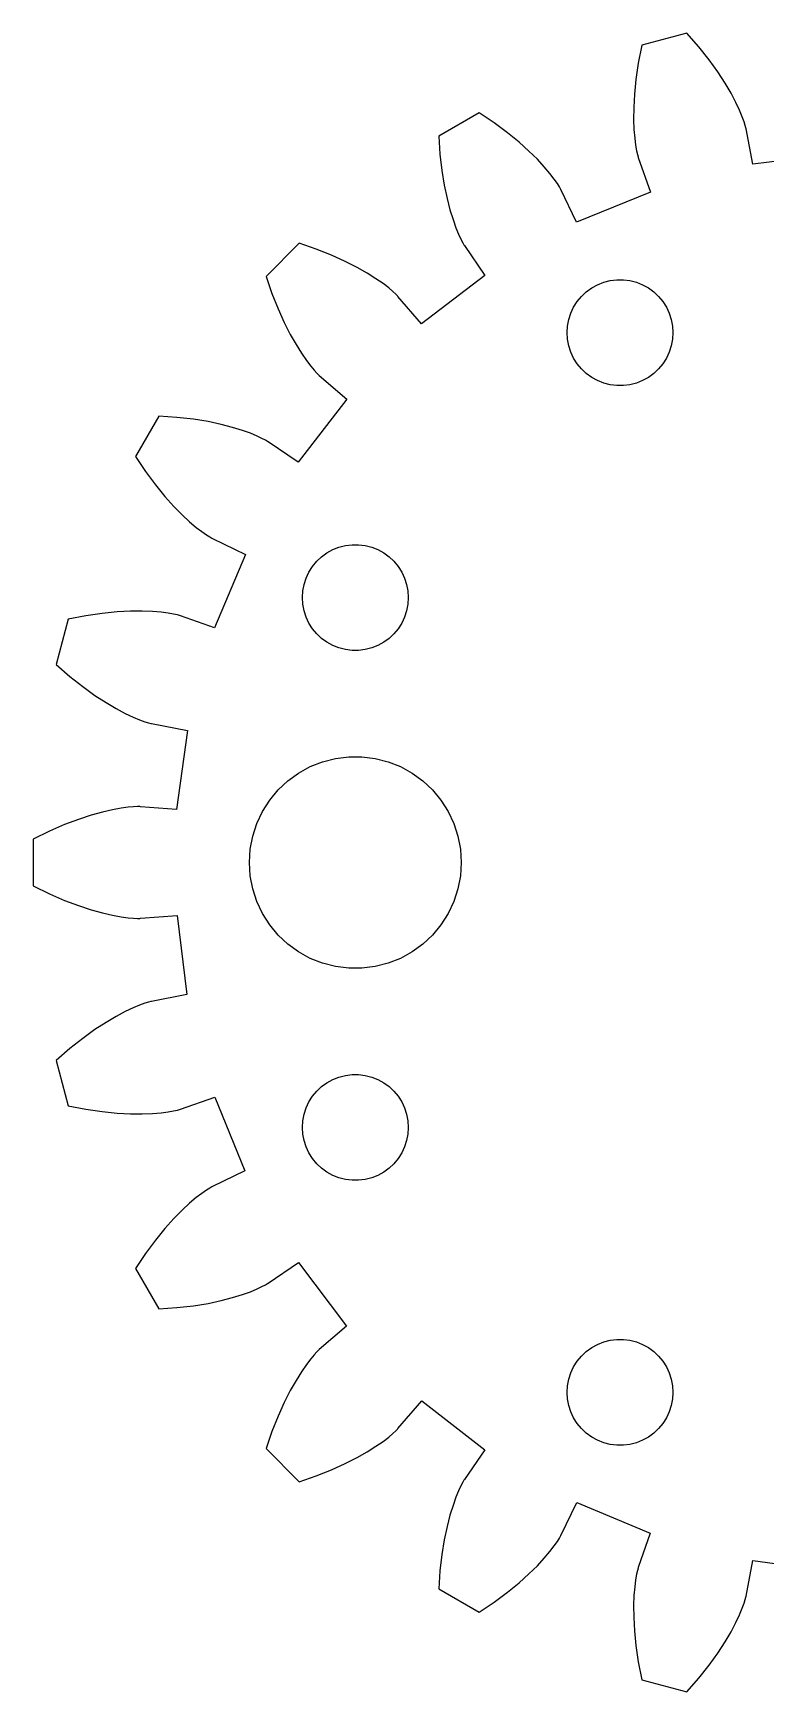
# Model space of a CAD drawing. Header units: metres. Extents: x -24 to 24, y 86 to 244.
# Drawn here: x -24.13 to -3.37, y 196.52 to 243.48 of the extents above; entities that cross this region are included whole.
import ezdxf

# ---------------------------------------------------------------- set-up
doc = ezdxf.new("R2010")
doc.units = ezdxf.units.M

msp = doc.modelspace()

# ---------------------------------------------------------------- linework, layer by layer
for p, q in [((-5.60429, 243.478), (-6.88533, 243.134)), ((-5.26854, 243.091), (-5.60429, 243.478)), ((-6.88533, 243.134), (-6.98279, 242.632)), ((-4.9785, 242.724), (-5.26854, 243.091)), ((-6.98279, 242.632), (-7.05064, 242.169)), ((-4.73155, 242.381), (-4.9785, 242.724)), ((-4.52492, 242.064), (-4.73155, 242.381)), ((-7.05064, 242.169), (-7.09277, 241.748)), ((-4.35561, 241.776), (-4.52492, 242.064)), ((-7.11319, 241.37), (-7.11589, 241.036)), ((-7.09277, 241.748), (-7.11319, 241.37)), ((-4.22044, 241.52), (-4.35561, 241.776)), ((-4.11612, 241.298), (-4.22044, 241.52)), ((-11.4898, 241.227), (-12.6383, 240.564)), ((-11.0654, 240.941), (-11.4898, 241.227)), ((-10.6904, 240.661), (-11.0654, 240.941)), ((-7.11589, 241.036), (-7.105, 240.747)), ((-4.03912, 241.113), (-4.11612, 241.298)), ((-3.98589, 240.967), (-4.03912, 241.113)), ((-3.95264, 240.861), (-3.98589, 240.967)), ((-12.6383, 240.564), (-12.6024, 240.053)), ((-10.3629, 240.394), (-10.6904, 240.661)), ((-7.105, 240.747), (-7.08455, 240.503)), ((-7.08455, 240.503), (-7.05875, 240.304)), ((-3.93558, 240.796), (-3.95264, 240.861)), ((-3.93077, 240.774), (-3.93558, 240.796)), ((-3.7406, 239.769), (-3.93077, 240.774)), ((-12.6024, 240.053), (-12.5482, 239.589)), ((-10.0813, 240.141), (-10.3629, 240.394)), ((-9.84322, 239.907), (-10.0813, 240.141)), ((-7.05875, 240.304), (-7.03162, 240.151)), ((-7.03162, 240.151), (-7.00729, 240.042)), ((-7.00729, 240.042), (-6.98979, 239.978)), ((-6.98979, 239.978), (-6.98308, 239.957)), ((-6.98308, 239.957), (-6.64108, 238.979)), ((-1.50261, 240.051), (-3.7406, 239.769)), ((-12.5482, 239.589), (-12.4799, 239.171)), ((-9.64644, 239.694), (-9.84322, 239.907)), ((-9.48831, 239.507), (-9.64644, 239.694)), ((-9.36607, 239.349), (-9.48831, 239.507)), ((-12.4799, 239.171), (-12.4018, 238.801)), ((-9.27673, 239.221), (-9.36607, 239.349)), ((-9.21712, 239.127), (-9.27673, 239.221)), ((-9.18393, 239.069), (-9.21712, 239.127)), ((-9.17366, 239.049), (-9.18393, 239.069)), ((-8.72983, 238.128), (-9.17366, 239.049)), ((-12.4018, 238.801), (-12.318, 238.478)), ((-6.64108, 238.979), (-8.72983, 238.128)), ((-12.318, 238.478), (-12.2326, 238.201)), ((-12.2326, 238.201), (-12.1497, 237.971)), ((-12.1497, 237.971), (-12.0734, 237.786)), ((-12.0734, 237.786), (-12.0075, 237.644)), ((-12.0075, 237.644), (-11.9559, 237.546)), ((-16.5923, 237.53), (-17.5301, 236.592)), ((-16.1082, 237.363), (-16.5923, 237.53)), ((-15.6737, 237.191), (-16.1082, 237.363)), ((-15.2881, 237.017), (-15.6737, 237.191)), ((-11.9559, 237.546), (-11.9223, 237.488)), ((-11.9223, 237.488), (-11.9103, 237.469)), ((-11.9103, 237.469), (-11.327, 236.614)), ((-14.9506, 236.845), (-15.2881, 237.017)), ((-14.66, 236.681), (-14.9506, 236.845)), ((-14.415, 236.527), (-14.66, 236.681)), ((-17.5301, 236.592), (-17.3631, 236.108)), ((-14.2139, 236.387), (-14.415, 236.527)), ((-14.0547, 236.265), (-14.2139, 236.387)), ((-13.9354, 236.165), (-14.0547, 236.265)), ((-11.327, 236.614), (-13.1241, 235.25)), ((-8.45613, 236.156), (-8.30373, 236.266)), ((-8.30373, 236.266), (-8.13866, 236.357)), ((-8.13866, 236.357), (-7.96352, 236.427)), ((-7.96352, 236.427), (-7.78107, 236.473)), ((-7.78107, 236.473), (-7.59418, 236.497)), ((-7.59418, 236.497), (-7.40581, 236.497)), ((-7.40581, 236.497), (-7.21892, 236.473)), ((-7.21892, 236.473), (-7.03647, 236.427)), ((-7.03647, 236.427), (-6.86133, 236.357)), ((-6.86133, 236.357), (-6.69626, 236.266)), ((-6.69626, 236.266), (-6.54385, 236.156)), ((-17.3631, 236.108), (-17.1906, 235.674)), ((-13.8535, 236.09), (-13.9354, 236.165)), ((-13.8064, 236.042), (-13.8535, 236.09)), ((-13.7914, 236.026), (-13.8064, 236.042)), ((-13.1241, 235.25), (-13.7914, 236.026)), ((-8.89465, 235.552), (-8.81445, 235.723)), ((-8.81445, 235.723), (-8.71352, 235.882)), ((-8.71352, 235.882), (-8.59344, 236.027)), ((-8.59344, 236.027), (-8.45613, 236.156)), ((-6.54385, 236.156), (-6.40654, 236.027)), ((-6.40654, 236.027), (-6.28647, 235.882)), ((-6.28647, 235.882), (-6.18553, 235.723)), ((-6.18553, 235.723), (-6.10533, 235.552)), ((-17.1906, 235.674), (-17.0166, 235.288)), ((-17.0166, 235.288), (-16.8453, 234.951)), ((-8.98816, 235.188), (-8.95287, 235.373)), ((-8.95287, 235.373), (-8.89465, 235.552)), ((-6.10533, 235.552), (-6.04712, 235.373)), ((-6.04712, 235.373), (-6.01183, 235.188)), ((-16.8453, 234.951), (-16.6807, 234.66)), ((-9, 235), (-8.98816, 235.188)), ((-8.98816, 234.812), (-9, 235)), ((-8.95287, 234.627), (-8.98816, 234.812)), ((-6.01183, 234.812), (-6.04712, 234.627)), ((-6.01183, 235.188), (-6, 235)), ((-6, 235), (-6.01183, 234.812)), ((-16.6807, 234.66), (-16.5267, 234.415)), ((-16.5267, 234.415), (-16.3869, 234.214)), ((-8.89465, 234.448), (-8.95287, 234.627)), ((-8.81445, 234.277), (-8.89465, 234.448)), ((-6.10533, 234.448), (-6.18553, 234.277)), ((-6.04712, 234.627), (-6.10533, 234.448)), ((-16.3869, 234.214), (-16.2652, 234.055)), ((-16.2652, 234.055), (-16.165, 233.935)), ((-16.165, 233.935), (-16.0896, 233.853)), ((-16.0896, 233.853), (-16.0423, 233.806)), ((-8.71352, 234.118), (-8.81445, 234.277)), ((-8.59344, 233.973), (-8.71352, 234.118)), ((-8.45613, 233.844), (-8.59344, 233.973)), ((-8.30373, 233.734), (-8.45613, 233.844)), ((-6.54385, 233.844), (-6.69626, 233.734)), ((-6.40654, 233.973), (-6.54385, 233.844)), ((-6.28647, 234.118), (-6.40654, 233.973)), ((-6.18553, 234.277), (-6.28647, 234.118)), ((-16.0423, 233.806), (-16.0258, 233.791)), ((-16.0258, 233.791), (-15.241, 233.116)), ((-8.13866, 233.643), (-8.30373, 233.734)), ((-7.96352, 233.573), (-8.13866, 233.643)), ((-7.78107, 233.527), (-7.96352, 233.573)), ((-7.59418, 233.503), (-7.78107, 233.527)), ((-7.40581, 233.503), (-7.59418, 233.503)), ((-7.21892, 233.527), (-7.40581, 233.503)), ((-7.03647, 233.573), (-7.21892, 233.527)), ((-6.86133, 233.643), (-7.03647, 233.573)), ((-6.69626, 233.734), (-6.86133, 233.643)), ((-15.241, 233.116), (-16.6241, 231.334)), ((-20.564, 232.638), (-21.2271, 231.49)), ((-20.0532, 232.602), (-20.564, 232.638)), ((-19.5889, 232.548), (-20.0532, 232.602)), ((-19.1714, 232.48), (-19.5889, 232.548)), ((-18.8011, 232.402), (-19.1714, 232.48)), ((-18.4778, 232.318), (-18.8011, 232.402)), ((-18.2013, 232.233), (-18.4778, 232.318)), ((-17.9708, 232.15), (-18.2013, 232.233)), ((-17.7856, 232.073), (-17.9708, 232.15)), ((-17.6444, 232.007), (-17.7856, 232.073)), ((-17.5457, 231.956), (-17.6444, 232.007)), ((-17.488, 231.922), (-17.5457, 231.956)), ((-17.4692, 231.91), (-17.488, 231.922)), ((-16.6241, 231.334), (-17.4692, 231.91)), ((-21.2271, 231.49), (-20.9406, 231.065)), ((-20.9406, 231.065), (-20.6615, 230.69)), ((-20.6615, 230.69), (-20.3936, 230.363)), ((-20.3936, 230.363), (-20.1408, 230.081)), ((-20.1408, 230.081), (-19.9066, 229.843)), ((-19.9066, 229.843), (-19.6944, 229.646)), ((-19.6944, 229.646), (-19.5074, 229.488)), ((-19.5074, 229.488), (-19.3486, 229.366)), ((-19.3486, 229.366), (-19.2209, 229.277)), ((-19.2209, 229.277), (-19.1269, 229.217)), ((-19.1269, 229.217), (-19.069, 229.184)), ((-19.069, 229.184), (-19.0492, 229.174)), ((-19.0492, 229.174), (-18.1163, 228.724)), ((-18.1163, 228.724), (-18.9911, 226.645)), ((-15.9561, 228.656), (-15.8037, 228.766)), ((-15.8037, 228.766), (-15.6387, 228.857)), ((-15.6387, 228.857), (-15.4635, 228.927)), ((-15.4635, 228.927), (-15.2811, 228.973)), ((-15.2811, 228.973), (-15.0942, 228.997)), ((-15.0942, 228.997), (-14.9058, 228.997)), ((-14.9058, 228.997), (-14.7189, 228.973)), ((-14.7189, 228.973), (-14.5365, 228.927)), ((-14.5365, 228.927), (-14.3613, 228.857)), ((-14.3613, 228.857), (-14.1963, 228.766)), ((-14.1963, 228.766), (-14.0439, 228.656)), ((-16.3947, 228.052), (-16.3145, 228.223)), ((-16.3145, 228.223), (-16.2135, 228.382)), ((-16.2135, 228.382), (-16.0934, 228.527)), ((-16.0934, 228.527), (-15.9561, 228.656)), ((-14.0439, 228.656), (-13.9065, 228.527)), ((-13.9065, 228.527), (-13.7865, 228.382)), ((-13.7865, 228.382), (-13.6855, 228.223)), ((-13.6855, 228.223), (-13.6053, 228.052)), ((-16.4882, 227.688), (-16.4529, 227.873)), ((-16.4529, 227.873), (-16.3947, 228.052)), ((-13.6053, 228.052), (-13.5471, 227.873)), ((-13.5471, 227.873), (-13.5118, 227.688)), ((-16.5, 227.5), (-16.4882, 227.688)), ((-16.4882, 227.312), (-16.5, 227.5)), ((-16.4529, 227.127), (-16.4882, 227.312)), ((-13.5118, 227.312), (-13.5471, 227.127)), ((-13.5118, 227.688), (-13.5, 227.5)), ((-13.5, 227.5), (-13.5118, 227.312)), ((-23.1344, 226.885), (-23.4776, 225.604)), ((-22.6317, 226.983), (-23.1344, 226.885)), ((-22.1691, 227.051), (-22.6317, 226.983)), ((-21.7482, 227.093), (-22.1691, 227.051)), ((-21.3703, 227.113), (-21.7482, 227.093)), ((-21.0363, 227.116), (-21.3703, 227.113)), ((-20.7471, 227.105), (-21.0363, 227.116)), ((-20.5031, 227.085), (-20.7471, 227.105)), ((-20.3044, 227.059), (-20.5031, 227.085)), ((-20.1509, 227.032), (-20.3044, 227.059)), ((-20.0423, 227.007), (-20.1509, 227.032)), ((-19.9778, 226.99), (-20.0423, 227.007)), ((-19.9566, 226.983), (-19.9778, 226.99)), ((-18.9911, 226.645), (-19.9566, 226.983)), ((-16.3947, 226.948), (-16.4529, 227.127)), ((-16.3145, 226.777), (-16.3947, 226.948)), ((-13.6053, 226.948), (-13.6855, 226.777)), ((-13.5471, 227.127), (-13.6053, 226.948)), ((-16.2135, 226.618), (-16.3145, 226.777)), ((-16.0934, 226.473), (-16.2135, 226.618)), ((-15.9561, 226.344), (-16.0934, 226.473)), ((-15.8037, 226.234), (-15.9561, 226.344)), ((-14.0439, 226.344), (-14.1963, 226.234)), ((-13.9065, 226.473), (-14.0439, 226.344)), ((-13.7865, 226.618), (-13.9065, 226.473)), ((-13.6855, 226.777), (-13.7865, 226.618)), ((-15.6387, 226.143), (-15.8037, 226.234)), ((-15.4635, 226.073), (-15.6387, 226.143)), ((-15.2811, 226.027), (-15.4635, 226.073)), ((-15.0942, 226.003), (-15.2811, 226.027)), ((-14.9058, 226.003), (-15.0942, 226.003)), ((-14.7189, 226.027), (-14.9058, 226.003)), ((-14.5365, 226.073), (-14.7189, 226.027)), ((-14.3613, 226.143), (-14.5365, 226.073)), ((-14.1963, 226.234), (-14.3613, 226.143)), ((-23.4776, 225.604), (-23.091, 225.269)), ((-23.091, 225.269), (-22.7243, 224.979)), ((-22.7243, 224.979), (-22.3809, 224.732)), ((-22.3809, 224.732), (-22.0638, 224.525)), ((-22.0638, 224.525), (-21.7759, 224.356)), ((-21.7759, 224.356), (-21.52, 224.22)), ((-21.52, 224.22), (-21.2985, 224.116)), ((-21.2985, 224.116), (-21.1135, 224.039)), ((-21.1135, 224.039), (-20.967, 223.986)), ((-20.967, 223.986), (-20.8608, 223.953)), ((-20.8608, 223.953), (-20.7962, 223.936)), ((-20.7962, 223.936), (-20.7745, 223.931)), ((-20.7745, 223.931), (-19.757, 223.738)), ((-19.757, 223.738), (-20.0639, 221.504)), ((-16.6075, 222.533), (-16.2773, 222.714)), ((-16.2773, 222.714), (-15.927, 222.853)), ((-15.927, 222.853), (-15.5621, 222.947)), ((-15.5621, 222.947), (-15.1884, 222.994)), ((-15.1884, 222.994), (-14.8116, 222.994)), ((-14.8116, 222.994), (-14.4379, 222.947)), ((-14.4379, 222.947), (-14.0729, 222.853)), ((-14.0729, 222.853), (-13.7227, 222.714)), ((-13.7227, 222.714), (-13.3925, 222.533)), ((-17.1869, 222.054), (-16.9123, 222.312)), ((-16.9123, 222.312), (-16.6075, 222.533)), ((-13.3925, 222.533), (-13.0877, 222.312)), ((-13.0877, 222.312), (-12.8131, 222.054)), ((-17.6289, 221.445), (-17.427, 221.763)), ((-17.427, 221.763), (-17.1869, 222.054)), ((-12.8131, 222.054), (-12.5729, 221.763)), ((-12.5729, 221.763), (-12.3711, 221.445)), ((-22.8429, 221.222), (-23.2385, 221.073)), ((-22.4831, 221.34), (-22.8429, 221.222)), ((-22.1613, 221.429), (-22.4831, 221.34)), ((-21.8791, 221.493), (-22.1613, 221.429)), ((-21.6381, 221.537), (-21.8791, 221.493)), ((-21.4395, 221.563), (-21.6381, 221.537)), ((-21.2842, 221.577), (-21.4395, 221.563)), ((-21.173, 221.581), (-21.2842, 221.577)), ((-21.1062, 221.581), (-21.173, 221.581)), ((-21.084, 221.58), (-21.1062, 221.581)), ((-20.0639, 221.504), (-21.084, 221.58)), ((-17.7893, 221.104), (-17.6289, 221.445)), ((-12.3711, 221.445), (-12.2107, 221.104)), ((-23.6678, 220.887), (-24.1281, 220.663)), ((-23.2385, 221.073), (-23.6678, 220.887)), ((-17.9763, 220.376), (-17.9057, 220.746)), ((-17.9057, 220.746), (-17.7893, 221.104)), ((-12.2107, 221.104), (-12.0942, 220.746)), ((-12.0942, 220.746), (-12.0237, 220.376)), ((-24.1281, 220.663), (-24.1281, 219.337)), ((-18, 220), (-17.9763, 220.376)), ((-12.0237, 220.376), (-12, 220)), ((-17.9763, 219.624), (-18, 220)), ((-12, 220), (-12.0237, 219.624)), ((-24.1281, 219.337), (-23.6678, 219.113)), ((-17.9057, 219.254), (-17.9763, 219.624)), ((-12.0237, 219.624), (-12.0942, 219.254)), ((-23.6678, 219.113), (-23.2385, 218.927)), ((-23.2385, 218.927), (-22.8429, 218.778)), ((-17.7893, 218.896), (-17.9057, 219.254)), ((-17.6289, 218.555), (-17.7893, 218.896)), ((-12.2107, 218.896), (-12.3711, 218.555)), ((-12.0942, 219.254), (-12.2107, 218.896)), ((-22.8429, 218.778), (-22.4831, 218.66)), ((-22.4831, 218.66), (-22.1613, 218.571)), ((-22.1613, 218.571), (-21.8791, 218.507)), ((-21.8791, 218.507), (-21.6381, 218.463)), ((-21.6381, 218.463), (-21.4395, 218.437)), ((-21.4395, 218.437), (-21.2842, 218.423)), ((-21.2842, 218.423), (-21.173, 218.419)), ((-21.173, 218.419), (-21.1062, 218.419)), ((-21.1062, 218.419), (-21.084, 218.42)), ((-21.084, 218.42), (-20.0514, 218.497)), ((-20.0514, 218.497), (-19.7694, 216.259)), ((-17.427, 218.237), (-17.6289, 218.555)), ((-12.3711, 218.555), (-12.5729, 218.237)), ((-17.1869, 217.946), (-17.427, 218.237)), ((-16.9123, 217.688), (-17.1869, 217.946)), ((-12.8131, 217.946), (-13.0877, 217.688)), ((-12.5729, 218.237), (-12.8131, 217.946)), ((-16.6075, 217.467), (-16.9123, 217.688)), ((-16.2773, 217.286), (-16.6075, 217.467)), ((-13.3925, 217.467), (-13.7227, 217.286)), ((-13.0877, 217.688), (-13.3925, 217.467)), ((-15.927, 217.147), (-16.2773, 217.286)), ((-15.5621, 217.053), (-15.927, 217.147)), ((-15.1884, 217.006), (-15.5621, 217.053)), ((-14.8116, 217.006), (-15.1884, 217.006)), ((-14.4379, 217.053), (-14.8116, 217.006)), ((-14.0729, 217.147), (-14.4379, 217.053)), ((-13.7227, 217.286), (-14.0729, 217.147)), ((-20.967, 216.014), (-21.1135, 215.961)), ((-20.8608, 216.047), (-20.967, 216.014)), ((-20.7962, 216.064), (-20.8608, 216.047)), ((-20.7745, 216.069), (-20.7962, 216.064)), ((-19.7694, 216.259), (-20.7745, 216.069)), ((-21.7759, 215.644), (-22.0638, 215.475)), ((-21.52, 215.78), (-21.7759, 215.644)), ((-21.2985, 215.884), (-21.52, 215.78)), ((-21.1135, 215.961), (-21.2985, 215.884)), ((-22.3809, 215.268), (-22.7243, 215.021)), ((-22.0638, 215.475), (-22.3809, 215.268)), ((-23.091, 214.731), (-23.4776, 214.396)), ((-22.7243, 215.021), (-23.091, 214.731)), ((-23.4776, 214.396), (-23.1344, 213.115)), ((-16.0934, 213.527), (-15.9561, 213.656)), ((-15.9561, 213.656), (-15.8037, 213.766)), ((-15.8037, 213.766), (-15.6387, 213.857)), ((-15.6387, 213.857), (-15.4635, 213.927)), ((-15.4635, 213.927), (-15.2811, 213.973)), ((-15.2811, 213.973), (-15.0942, 213.997)), ((-15.0942, 213.997), (-14.9058, 213.997)), ((-14.9058, 213.997), (-14.7189, 213.973)), ((-14.7189, 213.973), (-14.5365, 213.927)), ((-14.5365, 213.927), (-14.3613, 213.857)), ((-14.3613, 213.857), (-14.1963, 213.766)), ((-14.1963, 213.766), (-14.0439, 213.656)), ((-14.0439, 213.656), (-13.9065, 213.527)), ((-19.9566, 213.017), (-18.9792, 213.359)), ((-18.9792, 213.359), (-18.1276, 211.27)), ((-16.3947, 213.052), (-16.3145, 213.223)), ((-16.3145, 213.223), (-16.2135, 213.382)), ((-16.2135, 213.382), (-16.0934, 213.527)), ((-13.9065, 213.527), (-13.7865, 213.382)), ((-13.7865, 213.382), (-13.6855, 213.223)), ((-13.6855, 213.223), (-13.6053, 213.052)), ((-23.1344, 213.115), (-22.6317, 213.017)), ((-22.6317, 213.017), (-22.1691, 212.949)), ((-22.1691, 212.949), (-21.7482, 212.907)), ((-21.7482, 212.907), (-21.3703, 212.887)), ((-21.3703, 212.887), (-21.0363, 212.884)), ((-21.0363, 212.884), (-20.7471, 212.895)), ((-20.7471, 212.895), (-20.5031, 212.915)), ((-20.5031, 212.915), (-20.3044, 212.941)), ((-20.3044, 212.941), (-20.1509, 212.968)), ((-20.1509, 212.968), (-20.0423, 212.993)), ((-20.0423, 212.993), (-19.9778, 213.01)), ((-19.9778, 213.01), (-19.9566, 213.017)), ((-16.4882, 212.688), (-16.4529, 212.873)), ((-16.4529, 212.873), (-16.3947, 213.052)), ((-13.6053, 213.052), (-13.5471, 212.873)), ((-13.5471, 212.873), (-13.5118, 212.688)), ((-16.5, 212.5), (-16.4882, 212.688)), ((-16.4882, 212.312), (-16.5, 212.5)), ((-16.4529, 212.127), (-16.4882, 212.312)), ((-13.5118, 212.312), (-13.5471, 212.127)), ((-13.5118, 212.688), (-13.5, 212.5)), ((-13.5, 212.5), (-13.5118, 212.312)), ((-16.3947, 211.948), (-16.4529, 212.127)), ((-16.3145, 211.777), (-16.3947, 211.948)), ((-16.2135, 211.618), (-16.3145, 211.777)), ((-13.6855, 211.777), (-13.7865, 211.618)), ((-13.6053, 211.948), (-13.6855, 211.777)), ((-13.5471, 212.127), (-13.6053, 211.948)), ((-16.0934, 211.473), (-16.2135, 211.618)), ((-15.9561, 211.344), (-16.0934, 211.473)), ((-15.8037, 211.234), (-15.9561, 211.344)), ((-14.0439, 211.344), (-14.1963, 211.234)), ((-13.9065, 211.473), (-14.0439, 211.344)), ((-13.7865, 211.618), (-13.9065, 211.473)), ((-18.1276, 211.27), (-19.0492, 210.826)), ((-15.6387, 211.143), (-15.8037, 211.234)), ((-15.4635, 211.073), (-15.6387, 211.143)), ((-15.2811, 211.027), (-15.4635, 211.073)), ((-15.0942, 211.003), (-15.2811, 211.027)), ((-14.9058, 211.003), (-15.0942, 211.003)), ((-14.7189, 211.027), (-14.9058, 211.003)), ((-14.5365, 211.073), (-14.7189, 211.027)), ((-14.3613, 211.143), (-14.5365, 211.073)), ((-14.1963, 211.234), (-14.3613, 211.143)), ((-19.5074, 210.512), (-19.6944, 210.354)), ((-19.3486, 210.634), (-19.5074, 210.512)), ((-19.2209, 210.723), (-19.3486, 210.634)), ((-19.1269, 210.783), (-19.2209, 210.723)), ((-19.069, 210.816), (-19.1269, 210.783)), ((-19.0492, 210.826), (-19.069, 210.816)), ((-20.1408, 209.919), (-20.3936, 209.637)), ((-19.9066, 210.157), (-20.1408, 209.919)), ((-19.6944, 210.354), (-19.9066, 210.157)), ((-20.3936, 209.637), (-20.6615, 209.31)), ((-20.6615, 209.31), (-20.9406, 208.935)), ((-20.9406, 208.935), (-21.2271, 208.51)), ((-21.2271, 208.51), (-20.564, 207.362)), ((-17.4692, 208.09), (-16.6137, 208.673)), ((-16.6137, 208.673), (-15.2505, 206.876)), ((-17.6444, 207.993), (-17.5457, 208.044)), ((-17.5457, 208.044), (-17.488, 208.078)), ((-17.488, 208.078), (-17.4692, 208.09)), ((-19.1714, 207.52), (-18.8011, 207.598)), ((-18.8011, 207.598), (-18.4778, 207.682)), ((-18.4778, 207.682), (-18.2013, 207.767)), ((-18.2013, 207.767), (-17.9708, 207.85)), ((-17.9708, 207.85), (-17.7856, 207.927)), ((-17.7856, 207.927), (-17.6444, 207.993)), ((-20.564, 207.362), (-20.0532, 207.398)), ((-20.0532, 207.398), (-19.5889, 207.452)), ((-19.5889, 207.452), (-19.1714, 207.52)), ((-15.2505, 206.876), (-16.0258, 206.209)), ((-16.0896, 206.147), (-16.165, 206.065)), ((-16.0423, 206.194), (-16.0896, 206.147)), ((-16.0258, 206.209), (-16.0423, 206.194)), ((-8.59344, 206.027), (-8.45613, 206.156)), ((-8.45613, 206.156), (-8.30373, 206.266)), ((-8.30373, 206.266), (-8.13866, 206.357)), ((-8.13866, 206.357), (-7.96352, 206.427)), ((-7.96352, 206.427), (-7.78107, 206.473)), ((-7.78107, 206.473), (-7.59418, 206.497)), ((-7.59418, 206.497), (-7.40581, 206.497)), ((-7.40581, 206.497), (-7.21892, 206.473)), ((-7.21892, 206.473), (-7.03647, 206.427)), ((-7.03647, 206.427), (-6.86133, 206.357)), ((-6.86133, 206.357), (-6.69626, 206.266)), ((-6.69626, 206.266), (-6.54385, 206.156)), ((-6.54385, 206.156), (-6.40654, 206.027)), ((-16.3869, 205.786), (-16.5267, 205.585)), ((-16.2652, 205.945), (-16.3869, 205.786)), ((-16.165, 206.065), (-16.2652, 205.945)), ((-8.89465, 205.552), (-8.81445, 205.723)), ((-8.81445, 205.723), (-8.71352, 205.882)), ((-8.71352, 205.882), (-8.59344, 206.027)), ((-6.40654, 206.027), (-6.28647, 205.882)), ((-6.28647, 205.882), (-6.18553, 205.723)), ((-6.18553, 205.723), (-6.10533, 205.552)), ((-16.6807, 205.34), (-16.8453, 205.049)), ((-16.5267, 205.585), (-16.6807, 205.34)), ((-8.98816, 205.188), (-8.95287, 205.373)), ((-8.95287, 205.373), (-8.89465, 205.552)), ((-6.10533, 205.552), (-6.04712, 205.373)), ((-6.04712, 205.373), (-6.01183, 205.188)), ((-16.8453, 205.049), (-17.0166, 204.712)), ((-13.7914, 203.974), (-13.116, 204.759)), ((-13.116, 204.759), (-11.334, 203.376)), ((-9, 205), (-8.98816, 205.188)), ((-8.98816, 204.812), (-9, 205)), ((-8.95287, 204.627), (-8.98816, 204.812)), ((-6.01183, 204.812), (-6.04712, 204.627)), ((-6.01183, 205.188), (-6, 205)), ((-6, 205), (-6.01183, 204.812)), ((-17.1906, 204.326), (-17.3631, 203.892)), ((-17.0166, 204.712), (-17.1906, 204.326)), ((-8.89465, 204.448), (-8.95287, 204.627)), ((-8.81445, 204.277), (-8.89465, 204.448)), ((-8.71352, 204.118), (-8.81445, 204.277)), ((-6.18553, 204.277), (-6.28647, 204.118)), ((-6.10533, 204.448), (-6.18553, 204.277)), ((-6.04712, 204.627), (-6.10533, 204.448)), ((-17.3631, 203.892), (-17.5301, 203.408)), ((-14.0547, 203.735), (-13.9354, 203.835)), ((-13.9354, 203.835), (-13.8535, 203.91)), ((-13.8535, 203.91), (-13.8064, 203.958)), ((-13.8064, 203.958), (-13.7914, 203.974)), ((-8.59344, 203.973), (-8.71352, 204.118)), ((-8.45613, 203.844), (-8.59344, 203.973)), ((-8.30373, 203.734), (-8.45613, 203.844)), ((-6.54385, 203.844), (-6.69626, 203.734)), ((-6.40654, 203.973), (-6.54385, 203.844)), ((-6.28647, 204.118), (-6.40654, 203.973)), ((-17.5301, 203.408), (-16.5923, 202.47)), ((-14.66, 203.319), (-14.415, 203.473)), ((-14.415, 203.473), (-14.2139, 203.613)), ((-14.2139, 203.613), (-14.0547, 203.735)), ((-11.334, 203.376), (-11.9103, 202.531)), ((-8.13866, 203.643), (-8.30373, 203.734)), ((-7.96352, 203.573), (-8.13866, 203.643)), ((-7.78107, 203.527), (-7.96352, 203.573)), ((-7.59418, 203.503), (-7.78107, 203.527)), ((-7.40581, 203.503), (-7.59418, 203.503)), ((-7.21892, 203.527), (-7.40581, 203.503)), ((-7.03647, 203.573), (-7.21892, 203.527)), ((-6.86133, 203.643), (-7.03647, 203.573)), ((-6.69626, 203.734), (-6.86133, 203.643)), ((-15.6737, 202.809), (-15.2881, 202.983)), ((-15.2881, 202.983), (-14.9506, 203.155)), ((-14.9506, 203.155), (-14.66, 203.319)), ((-16.5923, 202.47), (-16.1082, 202.637)), ((-16.1082, 202.637), (-15.6737, 202.809)), ((-11.9559, 202.454), (-12.0075, 202.356)), ((-11.9223, 202.512), (-11.9559, 202.454)), ((-11.9103, 202.531), (-11.9223, 202.512)), ((-12.1497, 202.029), (-12.2326, 201.799)), ((-12.0734, 202.214), (-12.1497, 202.029)), ((-12.0075, 202.356), (-12.0734, 202.214)), ((-12.318, 201.522), (-12.4018, 201.199)), ((-12.2326, 201.799), (-12.318, 201.522)), ((-9.17366, 200.951), (-8.72438, 201.884)), ((-8.72438, 201.884), (-6.64522, 201.009)), ((-12.4018, 201.199), (-12.4799, 200.829)), ((-6.64522, 201.009), (-6.98308, 200.043)), ((-12.4799, 200.829), (-12.5482, 200.411)), ((-9.48831, 200.493), (-9.36607, 200.651)), ((-9.36607, 200.651), (-9.27673, 200.779)), ((-9.27673, 200.779), (-9.21712, 200.873)), ((-9.21712, 200.873), (-9.18393, 200.931)), ((-9.18393, 200.931), (-9.17366, 200.951)), ((-12.5482, 200.411), (-12.6024, 199.947)), ((-10.0813, 199.859), (-9.84322, 200.093)), ((-9.84322, 200.093), (-9.64644, 200.306)), ((-9.64644, 200.306), (-9.48831, 200.493)), ((-6.98308, 200.043), (-6.98979, 200.022)), ((-3.93077, 199.226), (-3.73827, 200.243)), ((-3.73827, 200.243), (-1.50354, 199.936)), ((-12.6024, 199.947), (-12.6383, 199.436)), ((-10.6904, 199.339), (-10.3629, 199.606)), ((-10.3629, 199.606), (-10.0813, 199.859)), ((-7.05875, 199.696), (-7.08455, 199.497)), ((-7.03162, 199.849), (-7.05875, 199.696)), ((-7.00729, 199.958), (-7.03162, 199.849)), ((-6.98979, 200.022), (-7.00729, 199.958)), ((-12.6383, 199.436), (-11.4898, 198.773)), ((-11.0654, 199.059), (-10.6904, 199.339)), ((-7.105, 199.253), (-7.11589, 198.964)), ((-7.08455, 199.497), (-7.105, 199.253)), ((-3.98589, 199.033), (-3.95264, 199.139)), ((-3.95264, 199.139), (-3.93558, 199.204)), ((-3.93558, 199.204), (-3.93077, 199.226)), ((-11.4898, 198.773), (-11.0654, 199.059)), ((-7.11589, 198.964), (-7.11319, 198.63)), ((-7.11319, 198.63), (-7.09277, 198.252)), ((-4.22044, 198.48), (-4.11612, 198.702)), ((-4.11612, 198.702), (-4.03912, 198.887)), ((-4.03912, 198.887), (-3.98589, 199.033)), ((-7.09277, 198.252), (-7.05064, 197.831)), ((-4.52492, 197.936), (-4.35561, 198.224)), ((-4.35561, 198.224), (-4.22044, 198.48)), ((-7.05064, 197.831), (-6.98279, 197.368)), ((-4.73155, 197.619), (-4.52492, 197.936)), ((-6.98279, 197.368), (-6.88533, 196.866)), ((-5.26854, 196.909), (-4.9785, 197.276)), ((-4.9785, 197.276), (-4.73155, 197.619)), ((-6.88533, 196.866), (-5.60429, 196.522)), ((-5.60429, 196.522), (-5.26854, 196.909))]:
    msp.add_line(p, q)

doc.saveas('drawing.dxf')
